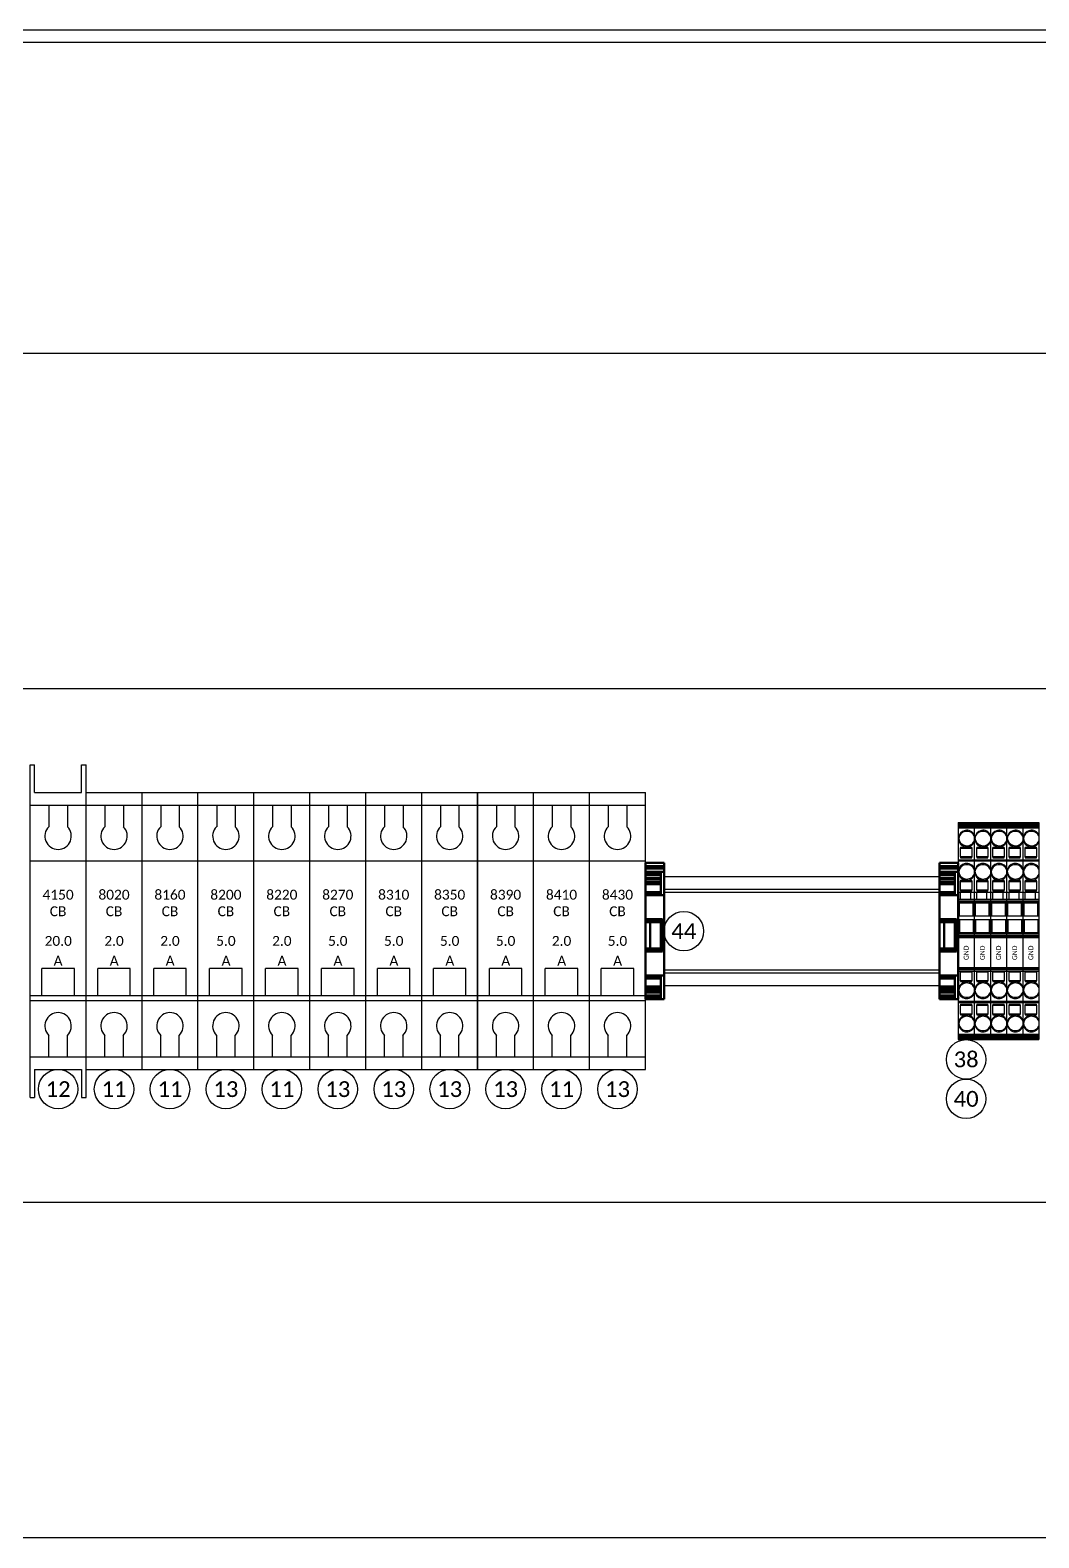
# Model space of a CAD drawing. Header units: inches. Extents: x 0 to 316, y -1 to 150.
# Drawn here: x 182.59 to 195.37, y 109.51 to 128.6 of the extents above; entities that cross this region are included whole.
import ezdxf
from ezdxf.enums import TextEntityAlignment as Align

# ---------------------------------------------------------------- set-up
doc = ezdxf.new("R2010")
doc.units = ezdxf.units.IN
doc.header["$MEASUREMENT"] = 0
doc.linetypes.add('HIDDEN2', pattern=[0.1875, 0.125, -0.0625])
doc.styles.add('Calibri', font='calibri.ttf')

# ---------------------------------------------------------------- blocks, each defined once
blk = doc.blocks.new('A$C22433D2A')
at = {"color": 2}
for p, q in [((0, -1.752), (0, 1.752)), ((0, 1.752), (0.709, 1.752)), ((0.709, -1.752), (0.709, 1.752)), ((0, 1.594), (0.709, 1.594)), ((0.237, 1.594), (0.237, 1.321)), ((0.472, 1.594), (0.472, 1.321)), ((0.709, 0.886), (0, 0.886)), ((0.148, -0.819), (0.148, -0.476)), ((0.56, -0.476), (0.148, -0.476)), ((0.56, -0.819), (0.56, -0.476)), ((0.709, -0.819), (0, -0.819)), ((0.709, -0.886), (0, -0.886)), ((0.237, -1.594), (0.237, -1.321)), ((0.472, -1.594), (0.472, -1.321)), ((0, -1.594), (0.709, -1.594)), ((0, -1.752), (0.709, -1.752))]:
    blk.add_line(p, q, dxfattribs=at)
for centre, start, end in [((0.354, 1.201), 134.32, 45.68), ((0.354, -1.201), 314.32, 225.68)]:
    blk.add_arc(centre, 0.168, start, end, dxfattribs=at)
at = {"color": 3, "style": 'Calibri'}
for s, p in [('CB', (0.354, 0.25)), ('A', (0.356, -0.375))]:
    blk.add_text(s, height=0.125, dxfattribs=at).set_placement(p, align=Align.MIDDLE_CENTER)
for tag, p in [('BREAKERNUMBER', (0.354, 0.46)), ('AMPS', (0.354, -0.125))]:
    blk.add_attdef(tag, text='', height=0.125, dxfattribs=at).set_placement(p, align=Align.MIDDLE_CENTER)
blk = doc.blocks.new('A$C76BC4C6C')
at = {"color": 2}
for p, q in [((0, -2.106), (0, 2.106)), ((0, 2.106), (0.057, 2.106)), ((0.057, 1.752), (0.057, 2.106)), ((0.652, 2.106), (0.709, 2.106)), ((0.652, 1.752), (0.652, 2.106)), ((0.709, -2.106), (0.709, 2.106)), ((0.057, 1.752), (0.652, 1.752)), ((0, 1.594), (0.709, 1.594)), ((0.237, 1.594), (0.237, 1.321)), ((0.472, 1.594), (0.472, 1.321)), ((0.709, 0.886), (0, 0.886)), ((0.148, -0.819), (0.148, -0.476)), ((0.56, -0.476), (0.148, -0.476)), ((0.56, -0.819), (0.56, -0.476)), ((0.709, -0.819), (0, -0.819)), ((0.709, -0.886), (0, -0.886)), ((0.237, -1.594), (0.237, -1.321)), ((0.472, -1.594), (0.472, -1.321)), ((0, -1.594), (0.709, -1.594)), ((0.057, -1.752), (0.652, -1.752)), ((0.057, -1.752), (0.057, -2.106)), ((0.652, -1.752), (0.652, -2.106)), ((0, -2.106), (0.057, -2.106)), ((0.652, -2.106), (0.709, -2.106))]:
    blk.add_line(p, q, dxfattribs=at)
for centre, start, end in [((0.354, 1.201), 134.32, 45.68), ((0.354, -1.201), 314.32, 225.68)]:
    blk.add_arc(centre, 0.168, start, end, dxfattribs=at)
at = {"color": 3, "style": 'Calibri'}
for s, p in [('CB', (0.354, 0.25)), ('A', (0.354, -0.375))]:
    blk.add_text(s, height=0.125, dxfattribs=at).set_placement(p, align=Align.MIDDLE_CENTER)
for tag, p in [('BREAKERNUMBER', (0.354, 0.46)), ('AMPS', (0.356, -0.125))]:
    blk.add_attdef(tag, text='', height=0.125, dxfattribs=at).set_placement(p, align=Align.MIDDLE_CENTER)
blk = doc.blocks.new('Reference Number')
at = {"color": 6, "linetype": 'Continuous'}
blk.add_circle((0, 0), 0.125, dxfattribs=at)
at = {"color": 6, "linetype": 'Continuous', "style": 'Calibri'}
blk.add_attdef('REFERENCE_#', text='', height=0.1, dxfattribs=at).set_placement((0, 0), align=Align.MIDDLE_CENTER)
blk = doc.blocks.new('A$C29732917')
at = {"lineweight": 50}
for p, q in [((-25.42, 3.57), (-25.42, -2.43)), ((18.38, 3.57), (-25.42, 3.57)), ((-24.44, 3.57), (-24.44, -2.43)), ((-23.82, 3.57), (-23.82, -2.43)), ((-23.62, 3.57), (-23.62, -2.43)), ((-22.62, 3.57), (-22.62, -2.43)), ((-22.19, 2.57), (-15.5, 2.57)), ((-22.19, -2.43), (-22.19, 2.57)), ((-21.49, 2.57), (-21.49, -2.43)), ((-21.45, 2.57), (-21.45, -2.43)), ((-20.49, 2.57), (-20.49, -2.43)), ((-20.06, 2.57), (-20.06, -2.43)), ((-19.28, -2.43), (-19.28, 2.57)), ((-18.57, 2.57), (-18.57, -2.43)), ((-16.03, 2.57), (-16.03, -2.43)), ((-15.84, 2.57), (-15.84, -2.43)), ((-15.6, 2.57), (-15.6, -2.43)), ((-15.5, -2.43), (-15.5, 2.57)), ((-15.07, 3.57), (-15.07, -2.43)), ((-7.32, 3.07), (3.08, 3.07)), ((-7.32, -2.43), (-7.32, 3.07)), ((-6.92, -2.43), (-6.92, 3.07)), ((-6.56, 3.07), (-6.56, -2.43)), ((-6.32, 3.07), (-6.32, -2.43)), ((-6.12, 2.57), (1.88, 2.57)), ((2.08, 3.07), (2.08, -2.43)), ((2.32, 3.07), (2.32, -2.43)), ((2.68, 3.07), (2.68, -2.43)), ((3.08, -2.43), (3.08, 3.07)), ((10.83, 3.57), (10.83, -2.43)), ((11.26, 2.57), (17.95, 2.57)), ((11.26, -2.43), (11.26, 2.57)), ((11.35, -2.43), (11.35, 2.57)), ((11.6, 2.57), (11.6, -2.43)), ((11.79, -2.43), (11.79, 2.57)), ((14.33, 2.57), (14.33, -2.43)), ((15.04, 2.57), (15.04, -2.43)), ((15.81, 2.57), (15.81, -2.43)), ((16.25, 2.57), (16.25, -2.43)), ((17.2, 2.57), (17.2, -2.43)), ((17.25, 2.57), (17.25, -2.43)), ((17.95, -2.43), (17.95, 2.57)), ((18.38, 3.57), (18.38, -2.43)), ((18.38, -2.43), (-25.42, -2.43)), ((1.88, -0.93), (-6.12, -0.93))]:
    blk.add_line(p, q, dxfattribs=at)
at = {"lineweight": 25}
blk.add_line((-15.6, -2.43), (-16.03, -2.43), dxfattribs=at)
at = {"lineweight": 50}
for centre, start, end in [((-6.12, 2.37), 90, 180), ((1.88, 2.37), 0, 90), ((-6.12, -0.73), 180, 270), ((1.88, -0.73), 270, 0)]:
    blk.add_arc(centre, 0.2, start, end, dxfattribs=at)
blk = doc.blocks.new('TB Wago 2002-1407 GND')
at = {"color": 3, "lineweight": -3}
for p, q in [((-0.102, 2.75), (0.102, 2.75)), ((-0.102, 2.75), (-0.102, 0)), ((-0.102, 2.736), (0.102, 2.736)), ((-0.102, 2.732), (-0.102, 2.699)), ((0.102, 2.732), (-0.102, 2.732)), ((-0.102, 2.732), (0.102, 2.732)), ((-0.102, 2.73), (0.102, 2.73)), ((-0.102, 2.725), (0.102, 2.725)), ((-0.102, 2.721), (0.102, 2.721)), ((-0.102, 2.707), (0.102, 2.707)), ((-0.102, 2.699), (0.102, 2.699)), ((-0.102, 2.684), (0.102, 2.684)), ((-0.102, 2.682), (0.102, 2.682)), ((0.102, 2.75), (0.102, 0)), ((-0.094, 2.553), (-0.094, 2.539)), ((-0.071, 2.438), (0.071, 2.438)), ((-0.071, 2.438), (-0.071, 2.429)), ((-0.071, 2.429), (0.071, 2.429)), ((-0.071, 2.313), (-0.071, 2.429)), ((-0.071, 2.423), (0.071, 2.423)), ((-0.071, 2.313), (-0.071, 2.301)), ((0.071, 2.313), (-0.071, 2.313)), ((-0.071, 2.301), (0.071, 2.301)), ((0.071, 2.429), (0.071, 2.438)), ((0.071, 2.429), (0.071, 2.313)), ((0.071, 2.301), (0.071, 2.313)), ((-0.102, 2.278), (0.102, 2.278)), ((-0.102, 2.276), (0.102, 2.276)), ((-0.102, 2.264), (0.102, 2.264)), ((-0.102, 2.197), (-0.102, 2.133)), ((-0.094, 2.132), (-0.094, 2.117)), ((-0.071, 2.017), (0.071, 2.017)), ((-0.071, 2.017), (-0.071, 2.007)), ((-0.071, 2.007), (0.071, 2.007)), ((-0.071, 1.891), (-0.071, 2.007)), ((-0.071, 2.001), (0.071, 2.001)), ((0.071, 2.007), (0.071, 2.017)), ((0.071, 2.007), (0.071, 1.891)), ((-0.102, 1.868), (0.102, 1.868)), ((-0.102, 1.778), (0.102, 1.778)), ((-0.102, 1.758), (0.102, 1.758)), ((-0.102, 1.746), (0.102, 1.746)), ((-0.102, 1.734), (0.102, 1.734)), ((-0.094, 1.569), (-0.094, 1.734)), ((-0.085, 1.569), (-0.085, 1.734)), ((-0.071, 1.891), (-0.071, 1.88)), ((0.071, 1.891), (-0.071, 1.891)), ((-0.071, 1.88), (0.071, 1.88)), ((-0.071, 1.778), (-0.071, 1.86)), ((0.055, 1.86), (0.055, 1.778)), ((0.071, 1.88), (0.071, 1.891)), ((0.089, 1.569), (0.089, 1.734)), ((0.098, 1.734), (0.098, 1.569)), ((-0.102, 1.569), (0.102, 1.569)), ((-0.102, 1.522), (0.102, 1.522)), ((-0.102, 1.356), (0.102, 1.356)), ((-0.102, 1.347), (0.102, 1.347)), ((-0.094, 1.356), (-0.094, 1.522)), ((-0.085, 1.522), (-0.085, 1.356)), ((0.089, 1.522), (0.089, 1.356)), ((0.098, 1.522), (0.098, 1.356)), ((-0.102, 1.328), (0.102, 1.328)), ((-0.102, 1.317), (0.102, 1.317)), ((-0.102, 1.315), (0.102, 1.315)), ((-0.102, 1.309), (0.102, 1.309)), ((-0.102, 1.306), (0.102, 1.306)), ((-0.102, 1.305), (0.102, 1.305)), ((-0.102, 1.303), (0.102, 1.303)), ((-0.102, 1.303), (0.102, 1.303)), ((-0.102, 1.292), (0.102, 1.292)), ((-0.102, 0.913), (0.102, 0.913)), ((0.102, 0.906), (-0.102, 0.906)), ((-0.102, 0.903), (0.102, 0.903)), ((-0.102, 0.894), (0.102, 0.894)), ((-0.102, 0.87), (0.012, 0.87)), ((-0.102, 0.87), (0.102, 0.87)), ((-0.102, 0.868), (0.102, 0.868)), ((-0.071, 0.87), (0.071, 0.87)), ((-0.071, 0.87), (-0.071, 0.859)), ((-0.071, 0.859), (0.071, 0.859)), ((-0.071, 0.743), (-0.071, 0.859)), ((0.071, 0.859), (0.071, 0.87)), ((0.071, 0.859), (0.071, 0.743)), ((-0.094, 0.633), (-0.094, 0.619)), ((-0.071, 0.749), (0.071, 0.749)), ((-0.071, 0.743), (-0.071, 0.734)), ((0.071, 0.743), (-0.071, 0.743)), ((-0.071, 0.734), (0.071, 0.734)), ((0.071, 0.734), (0.071, 0.743)), ((-0.102, 0.485), (0.102, 0.485)), ((-0.102, 0.472), (0.102, 0.472)), ((-0.071, 0.449), (0.071, 0.449)), ((-0.071, 0.449), (-0.071, 0.438)), ((-0.071, 0.438), (0.071, 0.438)), ((-0.071, 0.322), (-0.071, 0.438)), ((0.071, 0.438), (0.071, 0.449)), ((0.071, 0.438), (0.071, 0.322)), ((-0.094, 0.211), (-0.094, 0.197)), ((-0.071, 0.327), (0.071, 0.327)), ((-0.071, 0.322), (-0.071, 0.312)), ((0.071, 0.322), (-0.071, 0.322)), ((-0.071, 0.312), (0.071, 0.312)), ((0.071, 0.312), (0.071, 0.322)), ((-0.102, 0.068), (0.102, 0.068)), ((-0.102, 0.066), (0.102, 0.066)), ((-0.102, 0.065), (0.102, 0.065)), ((-0.102, 0.051), (0.102, 0.051)), ((0.102, 0.047), (-0.102, 0.047)), ((-0.102, 0.043), (0.102, 0.043)), ((-0.102, 0.037), (0.102, 0.037)), ((-0.102, 0.03), (0.102, 0.03)), ((-0.102, 0.029), (0.102, 0.029)), ((-0.102, 0.02), (0.102, 0.02)), ((-0.102, 0.018), (0.102, 0.018)), ((-0.102, 0.018), (0.102, 0.018)), ((-0.102, 0.018), (0.102, 0.018)), ((-0.102, 0.016), (0.102, 0.016)), ((-0.102, 0.001), (0.102, 0.001)), ((-0.102, 0), (0.102, 0))]:
    blk.add_line(p, q, dxfattribs=at)
for points in [[(-0.071, 1.86), (-0.071, 1.86), (-0.071, 1.861), (-0.071, 1.861), (-0.071, 1.861), (-0.071, 1.861), (-0.071, 1.861), (-0.071, 1.861), (-0.071, 1.861), (-0.071, 1.861), (-0.071, 1.861), (-0.071, 1.861), (-0.071, 1.861), (-0.071, 1.862), (-0.071, 1.862), (-0.071, 1.862), (-0.071, 1.862), (-0.071, 1.862), (-0.071, 1.862), (-0.071, 1.862), (-0.071, 1.862), (-0.071, 1.862), (-0.071, 1.862), (-0.071, 1.862), (-0.071, 1.863), (-0.071, 1.863), (-0.071, 1.863), (-0.07, 1.863), (-0.07, 1.863), (-0.07, 1.863), (-0.07, 1.863), (-0.07, 1.863), (-0.07, 1.863), (-0.07, 1.863), (-0.07, 1.863), (-0.07, 1.864), (-0.07, 1.864), (-0.07, 1.864), (-0.07, 1.864), (-0.07, 1.864), (-0.07, 1.864), (-0.07, 1.864), (-0.07, 1.864), (-0.07, 1.864), (-0.07, 1.864), (-0.07, 1.864), (-0.07, 1.865), (-0.07, 1.865), (-0.07, 1.865), (-0.07, 1.865), (-0.069, 1.865), (-0.069, 1.865), (-0.069, 1.865), (-0.069, 1.865), (-0.069, 1.865), (-0.069, 1.865), (-0.069, 1.865), (-0.069, 1.865), (-0.069, 1.865), (-0.069, 1.866), (-0.069, 1.866), (-0.069, 1.866), (-0.069, 1.866), (-0.069, 1.866), (-0.069, 1.866), (-0.069, 1.866), (-0.069, 1.866), (-0.068, 1.866), (-0.068, 1.866), (-0.068, 1.866), (-0.068, 1.866), (-0.068, 1.866), (-0.068, 1.866), (-0.068, 1.866), (-0.068, 1.867), (-0.068, 1.867), (-0.068, 1.867), (-0.068, 1.867), (-0.068, 1.867), (-0.068, 1.867), (-0.067, 1.867), (-0.067, 1.867), (-0.067, 1.867), (-0.067, 1.867), (-0.067, 1.867), (-0.067, 1.867), (-0.067, 1.867), (-0.067, 1.867), (-0.067, 1.867), (-0.067, 1.867), (-0.067, 1.867), (-0.067, 1.867), (-0.066, 1.867), (-0.066, 1.867), (-0.066, 1.868), (-0.066, 1.868), (-0.066, 1.868), (-0.066, 1.868), (-0.066, 1.868), (-0.066, 1.868), (-0.066, 1.868), (-0.066, 1.868), (-0.066, 1.868), (-0.065, 1.868), (-0.065, 1.868), (-0.065, 1.868), (-0.065, 1.868), (-0.065, 1.868), (-0.065, 1.868), (-0.065, 1.868), (-0.065, 1.868), (-0.065, 1.868), (-0.065, 1.868), (-0.065, 1.868), (-0.065, 1.868), (-0.064, 1.868), (-0.064, 1.868), (-0.064, 1.868), (-0.064, 1.868), (-0.064, 1.868), (-0.064, 1.868), (-0.064, 1.868), (-0.064, 1.868), (-0.064, 1.868), (-0.064, 1.868), (-0.063, 1.868), (-0.063, 1.868), (-0.063, 1.868), (-0.063, 1.868), (-0.063, 1.868), (-0.063, 1.868)], [(0.047, 1.868), (0.047, 1.868), (0.047, 1.868), (0.048, 1.868), (0.048, 1.868), (0.048, 1.868), (0.048, 1.868), (0.048, 1.868), (0.048, 1.868), (0.048, 1.868), (0.048, 1.868), (0.048, 1.868), (0.048, 1.868), (0.048, 1.868), (0.049, 1.868), (0.049, 1.868), (0.049, 1.868), (0.049, 1.868), (0.049, 1.868), (0.049, 1.868), (0.049, 1.868), (0.049, 1.868), (0.049, 1.868), (0.049, 1.868), (0.049, 1.868), (0.05, 1.868), (0.05, 1.868), (0.05, 1.868), (0.05, 1.868), (0.05, 1.868), (0.05, 1.868), (0.05, 1.868), (0.05, 1.868), (0.05, 1.868), (0.05, 1.868), (0.05, 1.868), (0.051, 1.868), (0.051, 1.867), (0.051, 1.867), (0.051, 1.867), (0.051, 1.867), (0.051, 1.867), (0.051, 1.867), (0.051, 1.867), (0.051, 1.867), (0.051, 1.867), (0.051, 1.867), (0.051, 1.867), (0.052, 1.867), (0.052, 1.867), (0.052, 1.867), (0.052, 1.867), (0.052, 1.867), (0.052, 1.867), (0.052, 1.867), (0.052, 1.867), (0.052, 1.867), (0.052, 1.866), (0.052, 1.866), (0.052, 1.866), (0.053, 1.866), (0.053, 1.866), (0.053, 1.866), (0.053, 1.866), (0.053, 1.866), (0.053, 1.866), (0.053, 1.866), (0.053, 1.866), (0.053, 1.866), (0.053, 1.866), (0.053, 1.866), (0.053, 1.866), (0.053, 1.865), (0.053, 1.865), (0.053, 1.865), (0.053, 1.865), (0.053, 1.865), (0.054, 1.865), (0.054, 1.865), (0.054, 1.865), (0.054, 1.865), (0.054, 1.865), (0.054, 1.865), (0.054, 1.865), (0.054, 1.865), (0.054, 1.864), (0.054, 1.864), (0.054, 1.864), (0.054, 1.864), (0.054, 1.864), (0.054, 1.864), (0.054, 1.864), (0.054, 1.864), (0.054, 1.864), (0.054, 1.864), (0.054, 1.864), (0.055, 1.863), (0.055, 1.863), (0.055, 1.863), (0.055, 1.863), (0.055, 1.863), (0.055, 1.863), (0.055, 1.863), (0.055, 1.863), (0.055, 1.863), (0.055, 1.863), (0.055, 1.863), (0.055, 1.862), (0.055, 1.862), (0.055, 1.862), (0.055, 1.862), (0.055, 1.862), (0.055, 1.862), (0.055, 1.862), (0.055, 1.862), (0.055, 1.862), (0.055, 1.862), (0.055, 1.862), (0.055, 1.861), (0.055, 1.861), (0.055, 1.861), (0.055, 1.861), (0.055, 1.861), (0.055, 1.861), (0.055, 1.861), (0.055, 1.861), (0.055, 1.861), (0.055, 1.861), (0.055, 1.861), (0.055, 1.86), (0.055, 1.86)]]:
    blk.add_lwpolyline(points, dxfattribs=at)
for centre, start_param, end_param in [((0.008, 2.539), 3.069394, 5.888394), ((0.008, 2.553), 0.394791, 5.888394), ((0.008, 2.539), 0.394791, 3.069394), ((0.008, 2.117), 3.069394, 5.888394), ((0.008, 2.132), 0.394791, 5.888394), ((0.008, 2.117), 0.394791, 3.069394), ((0.008, 0.633), 0.394791, 3.213792), ((0.008, 0.619), 0.394791, 5.888394), ((0.008, 0.633), 3.213792, 5.888394), ((0.008, 0.211), 0.394791, 3.213792), ((0.008, 0.197), 0.394791, 5.888394), ((0.008, 0.211), 3.213792, 5.888394)]:
    blk.add_ellipse(centre, major_axis=(0.102, 0), ratio=0.965926, start_param=start_param, end_param=end_param, dxfattribs=at)
at = {"lineweight": -3, "style": 'Calibri'}
blk.add_attdef('XXXX', text='', height=0.0625, rotation=90, dxfattribs=at).set_placement((0.032, 1.099), align=Align.CENTER)
blk = doc.blocks.new('Rittal TS8 FloorMount 8018814 Panel')
at = {"color": 3, "linetype": 'Continuous'}
blk.add_line((57.928, 66.535), (0.982, 66.535), dxfattribs=at)
at = {"color": 9, "linetype": 'Continuous'}
blk.add_line((57.928, 66.378), (0.982, 66.378), dxfattribs=at)

msp = doc.modelspace()

# ---------------------------------------------------------------- linework, layer by layer
at = {"linetype": 'Continuous'}
msp.add_line((175.11024, 124.50738), (218.61692, 124.50738), dxfattribs=at)
at = {"color": 2}
for p, q in [((190.62251, 117.88098, 0.00034), (194.11024, 117.88098, 0.00075)), ((190.62251, 117.68098, 0.00034), (194.11024, 117.68098, 0.00075)), ((190.62251, 116.70098, -0.14915), (194.11024, 116.70098, -0.14943)), ((190.62251, 116.50098, 0.00034), (194.11024, 116.50098, 0.00075))]:
    msp.add_line(p, q, dxfattribs=at)
at = {"color": 2, "extrusion": (-1.00046e-30, -4.08478e-15, -1)}
msp.add_line((190.62251, 117.72098, -0.17214), (194.11024, 117.72098, -0.17253), dxfattribs=at)
at = {"color": 2, "extrusion": (0, 0, -1)}
msp.add_line((190.62251, 116.66098, -0.02266), (194.11024, 116.66098, -0.02236), dxfattribs=at)
at = {"linetype": 'Continuous'}
for points in [[(175.11024, 124.50738), (214.50897, 124.50738), (214.50897, 120.25738), (175.11024, 120.25738)], [(179.36024, 113.75738), (210.26224, 113.75738), (210.26224, 109.50738), (179.36024, 109.50738)]]:
    msp.add_lwpolyline(points, close=True, dxfattribs=at)

# ---------------------------------------------------------------- block references
msp.add_blockref('Rittal TS8 FloorMount 8018814 Panel', (175.11024, 62.06278), dxfattribs=at)
for name, p, values in [('A$C76BC4C6C', (182.59124, 117.19098), {'AMPS': '20.0', 'BREAKERNUMBER': '4150'}), ('A$C22433D2A', (183.2999, 117.19098), {'AMPS': '2.0', 'BREAKERNUMBER': '8020'}), ('A$C22433D2A', (184.00856, 117.19098), {'AMPS': '2.0', 'BREAKERNUMBER': '8160'}), ('A$C22433D2A', (184.71722, 117.19098), {'AMPS': '5.0', 'BREAKERNUMBER': '8200'}), ('A$C22433D2A', (185.42588, 117.19098), {'AMPS': '2.0', 'BREAKERNUMBER': '8220'}), ('A$C22433D2A', (186.13455, 117.19098), {'AMPS': '5.0', 'BREAKERNUMBER': '8270'}), ('A$C22433D2A', (186.84321, 117.19098), {'AMPS': '5.0', 'BREAKERNUMBER': '8310'}), ('A$C22433D2A', (187.55187, 117.19098), {'AMPS': '5.0', 'BREAKERNUMBER': '8350'}), ('A$C22433D2A', (188.26053, 117.19098), {'AMPS': '5.0', 'BREAKERNUMBER': '8390'}), ('A$C22433D2A', (188.96919, 117.19098), {'AMPS': '2.0', 'BREAKERNUMBER': '8410'}), ('A$C22433D2A', (189.67785, 117.19098), {'AMPS': '5.0', 'BREAKERNUMBER': '8430'})]:
    msp.add_blockref(name, p).add_auto_attribs(values)
for p in [(194.44861, 115.81587), (194.65335, 115.81587), (194.85809, 115.81587), (195.06283, 115.81587), (195.26757, 115.81587)]:
    msp.add_blockref('TB Wago 2002-1407 GND', p, dxfattribs=at).add_auto_attribs({'XXXX': 'GND'})
at = {"xscale": 0.03933350893663116, "yscale": 0.03933350893663116, "zscale": 0.03933350893663116}
for p, rotation in [((190.48198, 117.0525), 270), ((194.2057, 117.0525), 270.0000000000004)]:
    msp.add_blockref('A$C29732917', p, dxfattribs=dict(at, rotation=rotation))
at = {"color": 7, "linetype": 'HIDDEN2', "ltscale": 2, "xscale": 2, "yscale": 2, "zscale": 2}
for p, values in [((190.87251, 117.18926), {'REFERENCE_#': '44'}), ((194.44861, 115.56587), {'REFERENCE_#': '38'}), ((182.94557, 115.18901), {'REFERENCE_#': '12'}), ((183.65423, 115.18901), {'REFERENCE_#': '11'}), ((184.36289, 115.18901), {'REFERENCE_#': '11'}), ((185.07155, 115.18901), {'REFERENCE_#': '13'}), ((185.78021, 115.18901), {'REFERENCE_#': '11'}), ((186.48888, 115.18901), {'REFERENCE_#': '13'}), ((187.19754, 115.18901), {'REFERENCE_#': '13'}), ((187.9062, 115.18901), {'REFERENCE_#': '13'}), ((188.61486, 115.18901), {'REFERENCE_#': '13'}), ((189.32352, 115.18901), {'REFERENCE_#': '11'}), ((190.03218, 115.18901), {'REFERENCE_#': '13'}), ((194.44861, 115.06587), {'REFERENCE_#': '40'})]:
    msp.add_blockref('Reference Number', p, dxfattribs=at).add_auto_attribs(values)

doc.saveas('drawing.dxf')
